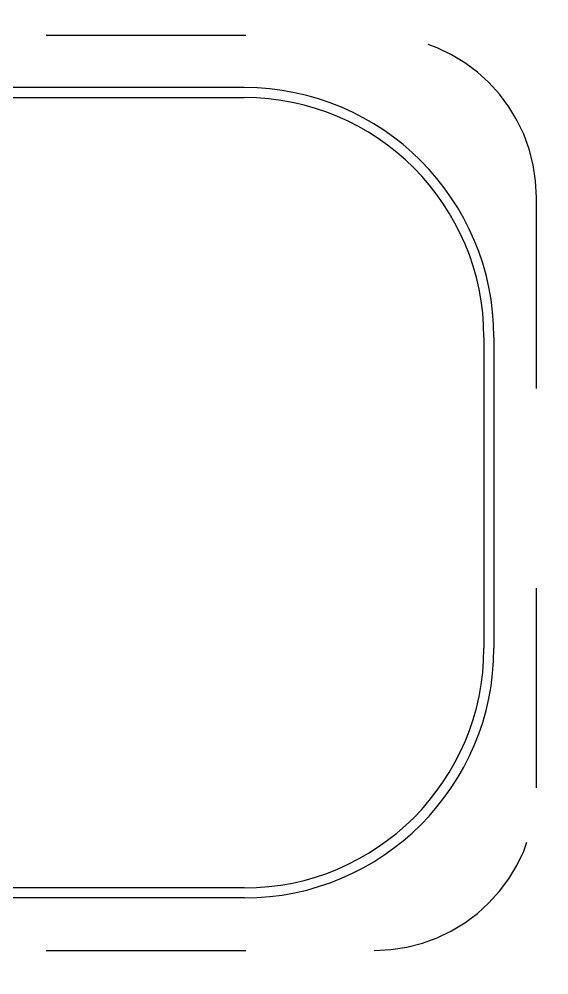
# Model space of a CAD drawing. Header units: metres. Extents: x 231 to 394, y -324 to -29.
# Drawn here: x 272.7519 to 273.0172, y -60.1955 to -59.7172 of the extents above; entities that cross this region are included whole.
import ezdxf

# ---------------------------------------------------------------- set-up
doc = ezdxf.new("R2010")
doc.units = ezdxf.units.M
doc.linetypes.add('AR-01-REC$0$HIDDEN2', pattern=[0.1875, 0.125, -0.0625])
doc.layers.add('A-PISO', color=30, linetype='Continuous')

msp = doc.modelspace()

# ---------------------------------------------------------------- linework, layer by layer
at = {"color": 8, "linetype": 'AR-01-REC$0$HIDDEN2', "ltscale": 0.5}
for p, q in [((272.56548, -59.72521), (272.92968, -59.72521)), ((273.01098, -60.10201), (273.01098, -59.80651)), ((272.56548, -60.18331), (272.92968, -60.18331))]:
    msp.add_line(p, q, dxfattribs=at)
at = {"color": 8}
for p, q in [((272.86468, -59.75151), (272.63048, -59.75151)), ((272.63048, -59.75651), (272.86468, -59.75651)), ((272.98468, -59.87651), (272.98468, -60.03201)), ((272.98968, -59.87651), (272.98968, -60.03201)), ((272.86468, -60.15201), (272.63048, -60.15201)), ((272.86468, -60.15701), (272.63048, -60.15701))]:
    msp.add_line(p, q, dxfattribs=at)
at = {"color": 8, "linetype": 'AR-01-REC$0$HIDDEN2', "ltscale": 0.5}
for centre, start, end in [((272.92968, -59.80651), 0, 90), ((272.92968, -60.10201), 270, 0)]:
    msp.add_arc(centre, 0.0813, start, end, dxfattribs=at)
at = {"color": 8}
for centre, radius, start, end in [((272.86468, -59.87651), 0.125, 0, 90), ((272.86468, -59.87651), 0.12, 0, 90), ((272.86468, -60.03201), 0.12, 270, 0), ((272.86468, -60.03201), 0.125, 270, 0)]:
    msp.add_arc(centre, radius, start, end, dxfattribs=at)
at = {"layer": 'A-PISO', "ltscale": 100}
msp.add_circle((268.46839, -66.1867), 37.55154, dxfattribs=at)

doc.saveas('drawing.dxf')
